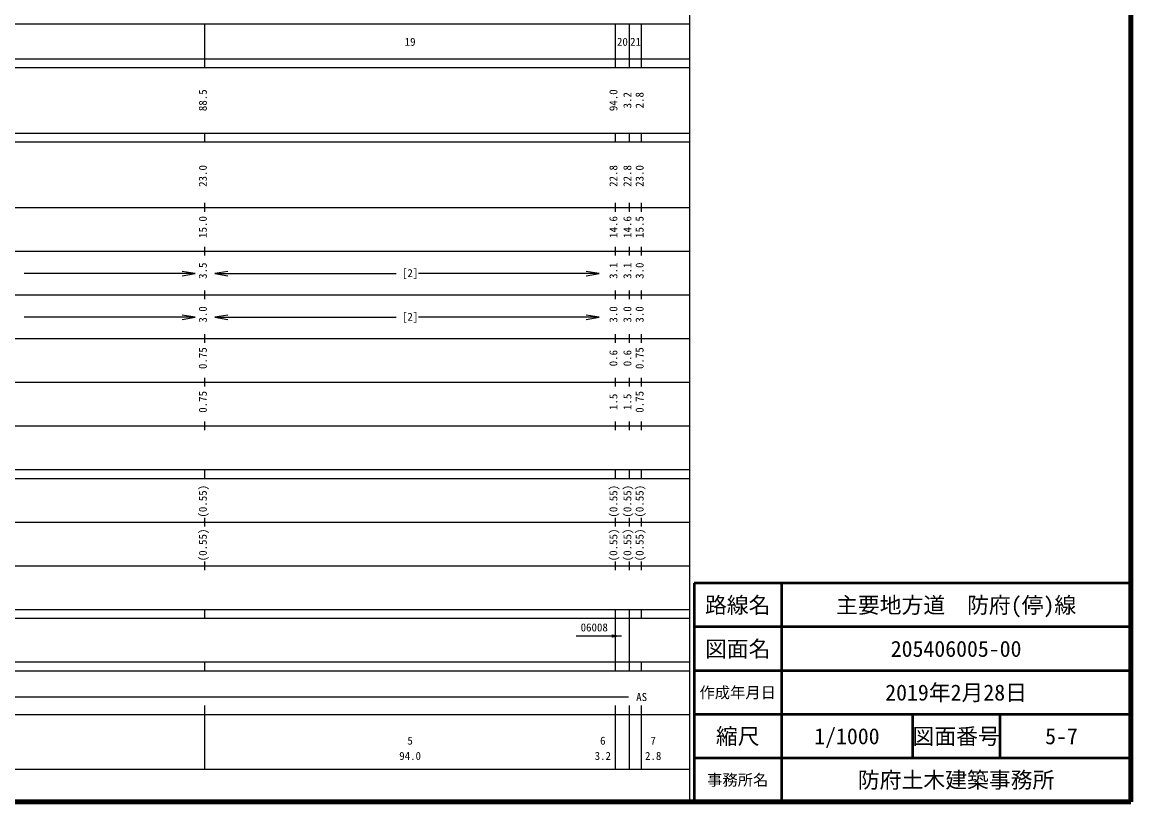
# Model space of a CAD drawing. Units: millimetres on the paper, enlarged 1000 times. Extents: x 40000 to 680000, y 20000 to 380000.
# Drawn here: x 426182 to 680000, y 20000 to 198357 of the extents above; entities that cross this region are included whole.
import ezdxf
from ezdxf.enums import TextEntityAlignment as Align

# ---------------------------------------------------------------- set-up
doc = ezdxf.new("R2010")
doc.units = ezdxf.units.MM
doc.header["$LTSCALE"] = 1000
for name, color, linetype, lineweight in [('M-TTL', 2, 'Continuous', 140), ('M-TTL-BAND', 7, 'Continuous', 25), ('M-TTL-FRAM', 2, 'Continuous', 50), ('M-TTL-LINE', 7, 'Continuous', 50)]:
    doc.layers.add(name, color=color, linetype=linetype, lineweight=lineweight)
doc.layers.add('M-TTL-TXT', color=7, linetype='Continuous')
doc.styles.add('ＭＳ ゴシック', font='')
doc.styles.get('ＭＳ ゴシック').set_extended_font_data('MS Gothic')

# ---------------------------------------------------------------- blocks, each defined once
blk = doc.blocks.new('filled_arrow')
at = {"color": 0, "linetype": 'Continuous', "lineweight": -2}
blk.add_solid([(7.5, 1.25), (0, 0), (7.5, -1.25)], dxfattribs=at)
blk = doc.blocks.new('open_arrow')
at = {"color": 0, "linetype": 'Continuous', "lineweight": -2}
blk.add_lwpolyline([(7.5, 1.25), (0, 0), (7.5, -1.25)], dxfattribs=at)

msp = doc.modelspace()

# ---------------------------------------------------------------- linework, layer by layer
at = {"layer": 'M-TTL'}
for p, q in [((680000, 20000), (680000, 380000)), ((40000, 20000), (680000, 20000))]:
    msp.add_line(p, q, dxfattribs=at)
at = {"layer": 'M-TTL-BAND'}
for p, q in [((579000, 20000), (579000, 370000)), ((68000, 198000), (579000, 198000)), ((468000, 188000), (468000, 198000)), ((562000, 188000), (562000, 198000)), ((565200, 188000), (565200, 198000)), ((568000, 188000), (568000, 198000)), ((40000, 190000), (579000, 190000)), ((40000, 188000), (579000, 188000)), ((40000, 173000), (579000, 173000)), ((468000, 171000), (468000, 173000)), ((562000, 171000), (562000, 173000)), ((565200, 171000), (565200, 173000)), ((568000, 171000), (568000, 173000)), ((40000, 171000), (579000, 171000)), ((40000, 156000), (579000, 156000)), ((468000, 155000), (468000, 157000)), ((562000, 155000), (562000, 157000)), ((565200, 155000), (565200, 157000)), ((568000, 155000), (568000, 157000)), ((46000, 146000), (579000, 146000)), ((468000, 145000), (468000, 147000)), ((562000, 145000), (562000, 147000)), ((565200, 145000), (565200, 147000)), ((568000, 145000), (568000, 147000)), ((465809, 140833), (426617, 140833)), ((470290, 140833), (511837, 140833)), ((558312, 140833), (516938, 140833)), ((52000, 136000), (579000, 136000)), ((468000, 135000), (468000, 137000)), ((562000, 135000), (562000, 137000)), ((565200, 135000), (565200, 137000)), ((568000, 135000), (568000, 137000)), ((465809, 130856), (426617, 130856)), ((470290, 130856), (511837, 130856)), ((558312, 130856), (516938, 130856)), ((468000, 125000), (468000, 127000)), ((562000, 125000), (562000, 127000)), ((565200, 125000), (565200, 127000)), ((568000, 125000), (568000, 127000)), ((46000, 126000), (579000, 126000)), ((468000, 115000), (468000, 117000)), ((562000, 115000), (562000, 117000)), ((565200, 115000), (565200, 117000)), ((568000, 115000), (568000, 117000)), ((52000, 116000), (579000, 116000)), ((468000, 105000), (468000, 107000)), ((562000, 105000), (562000, 107000)), ((565200, 105000), (565200, 107000)), ((568000, 105000), (568000, 107000)), ((46000, 106000), (579000, 106000)), ((40000, 96000), (579000, 96000)), ((40000, 94000), (579000, 94000)), ((468000, 94000), (468000, 96000)), ((562000, 94000), (562000, 96000)), ((565200, 94000), (565200, 96000)), ((568000, 94000), (568000, 96000)), ((49000, 84000), (579000, 84000)), ((468000, 83000), (468000, 85000)), ((562000, 83000), (562000, 85000)), ((565200, 83000), (565200, 85000)), ((568000, 83000), (568000, 85000)), ((40000, 74000), (579000, 74000)), ((468000, 73000), (468000, 75000)), ((562000, 73000), (562000, 75000)), ((565200, 73000), (565200, 75000)), ((568000, 73000), (568000, 75000)), ((40000, 64000), (579000, 64000)), ((468000, 62000), (468000, 64000)), ((562000, 62000), (562000, 64000)), ((565200, 62000), (565200, 64000)), ((568000, 62000), (568000, 64000)), ((40000, 62000), (579000, 62000)), ((562000, 52000), (562000, 62000)), ((565200, 52000), (565200, 62000)), ((563388, 57932), (553038, 57932)), ((40000, 52000), (579000, 52000)), ((468000, 50000), (468000, 52000)), ((562000, 50000), (562000, 52000)), ((565200, 50000), (565200, 52000)), ((568000, 50000), (568000, 52000)), ((40000, 50000), (579000, 50000)), ((71000, 44000), (565000, 44000)), ((468000, 27500), (468000, 42000)), ((562000, 27500), (562000, 42000)), ((565200, 27500), (565200, 42000)), ((568000, 27500), (568000, 42000)), ((40000, 40000), (579000, 40000)), ((68000, 27500), (579000, 27500))]:
    msp.add_line(p, q, dxfattribs=at)
at = {"layer": 'M-TTL-FRAM'}
for p, q in [((680000, 70000), (580000, 70000)), ((580000, 70000), (580000, 20000))]:
    msp.add_line(p, q, dxfattribs=at)
at = {"layer": 'M-TTL-LINE'}
for p, q in [((600000, 70000), (600000, 20000)), ((680000, 60000), (580000, 60000)), ((680000, 50000), (580000, 50000)), ((680000, 40000), (580000, 40000)), ((630000, 40000), (630000, 30000)), ((650000, 40000), (650000, 30000)), ((680000, 30000), (580000, 30000))]:
    msp.add_line(p, q, dxfattribs=at)

# ---------------------------------------------------------------- block references
at = {"layer": 'M-TTL-BAND', "rotation": 180}
for name, p, xscale, yscale in [('open_arrow', (465809, 140833), 400, 400), ('open_arrow', (558312, 140833), 400, 400), ('open_arrow', (465809, 130856), 400, 400), ('open_arrow', (558312, 130856), 400, 400), ('filled_arrow', (563388, 57932), 300, 300)]:
    msp.add_blockref(name, p, dxfattribs=dict(at, xscale=xscale, yscale=yscale))
at = {"layer": 'M-TTL-BAND', "xscale": 400, "yscale": 400}
for p in [(470290, 140833), (470290, 130856)]:
    msp.add_blockref('open_arrow', p, dxfattribs=at)

# ---------------------------------------------------------------- texts
at = {"layer": 'M-TTL-BAND', "style": 'ＭＳ ゴシック'}
for s, p in [('19', (515000, 192405)), ('20', (563600, 192405)), ('21', (566600, 192405)), ('[2]', (515000, 139500)), ('[2]', (515000, 129500)), ('AS', (568000, 42500)), ('5', (515000, 32523)), ('6', (559117, 32523)), ('7', (570645, 32523)), ('94.0', (515000, 29033)), ('3.2', (559117, 29033)), ('2.8', (570645, 29033))]:
    msp.add_text(s, height=1833, dxfattribs=at).set_placement(p, align=Align.BOTTOM_CENTER)
for s, p in [('88.5', (469000, 180500)), ('94.0', (563000, 180500)), ('3.2', (566200, 180500)), ('2.8', (569000, 180500)), ('23.0', (469000, 163174)), ('22.8', (563000, 163174)), ('22.8', (566200, 163174)), ('23.0', (569000, 163174)), ('15.0', (469000, 151500)), ('14.6', (563000, 151500)), ('14.6', (566200, 151500)), ('15.5', (569000, 151500)), ('3.5', (469000, 141500)), ('3.1', (563000, 141500)), ('3.1', (566200, 141500)), ('3.0', (569000, 141500)), ('3.0', (469000, 131500)), ('3.0', (563000, 131500)), ('3.0', (566200, 131500)), ('3.0', (569000, 131500)), ('0.75', (469000, 121500)), ('0.6', (563000, 121500)), ('0.6', (566200, 121500)), ('0.75', (569000, 121500)), ('0.75', (469000, 111500)), ('1.5', (563000, 111500)), ('1.5', (566200, 111500)), ('0.75', (569000, 111500)), ('(0.55)', (469000, 88764)), ('(0.55)', (563000, 88764)), ('(0.55)', (566200, 88764)), ('(0.55)', (569000, 88764)), ('(0.55)', (469000, 78764)), ('(0.55)', (563000, 78764)), ('(0.55)', (566200, 78764)), ('(0.55)', (569000, 78764))]:
    msp.add_text(s, height=1833, rotation=90, dxfattribs=at).set_placement(p, align=Align.BOTTOM_CENTER)
msp.add_text('06008', height=1833, dxfattribs=at).set_placement((554038, 58432), align=Align.BOTTOM_LEFT)
at = {"layer": 'M-TTL-TXT', "style": 'ＭＳ ゴシック'}
for s, height, p in [('路線名', 3666, (590000, 65000)), ('路線名', 3666, (590000, 65000)), ('主要地方道\u3000防府(停)線', 3666, (640000, 65000)), ('図面名', 3666, (590000, 55000)), ('図面名', 3666, (590000, 55000)), ('205406005-00', 3666, (640000, 55000)), ('作成年月日', 2566, (590000, 45000)), ('作成年月日', 2566, (590000, 45000)), ('2019年2月28日', 3666, (640000, 45000)), ('縮尺', 3666, (590000, 35000)), ('縮尺', 3666, (590000, 35000)), ('1/1000', 3666, (615000, 35000)), ('図面番号', 3666, (640000, 35000)), ('図面番号', 3666, (640000, 35000)), ('5-7', 3666, (664125, 35000)), ('事務所名', 2566, (590000, 25000)), ('事務所名', 2566, (590000, 25000)), ('防府土木建築事務所', 3666, (640000, 25000))]:
    msp.add_text(s, height=height, dxfattribs=at).set_placement(p, align=Align.MIDDLE_CENTER)

doc.saveas('drawing.dxf')
